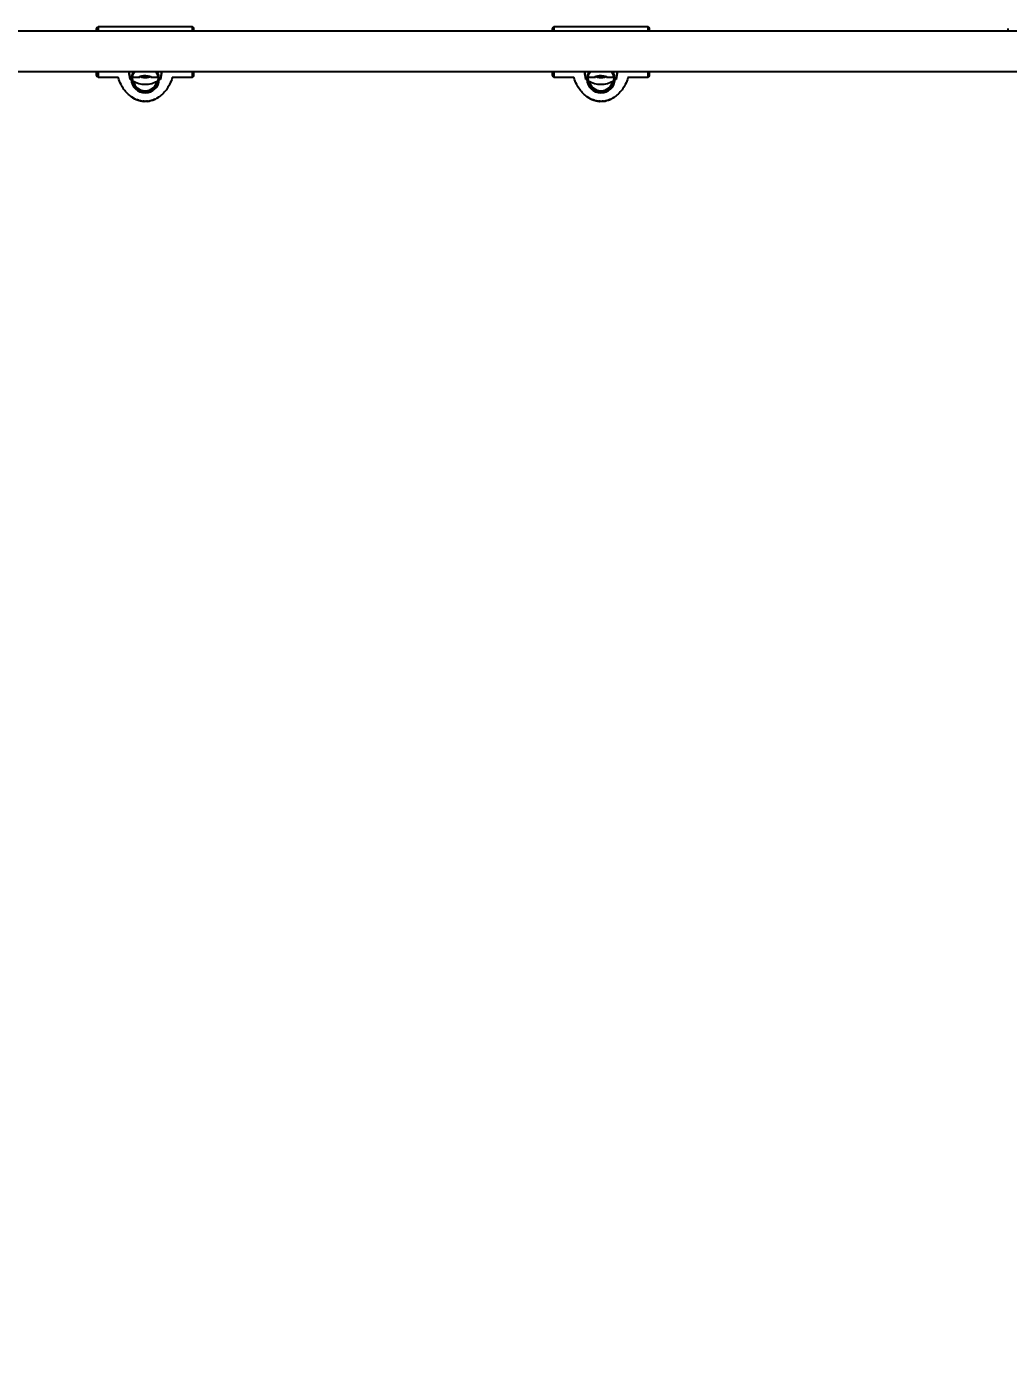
# Model space of a CAD drawing. Header units: millimetres. Extents: x -6755 to 6051, y -4026 to 4737.
# Drawn here: x -1883 to -1237, y -1984 to -1098 of the extents above; entities that cross this region are included whole.
import ezdxf

# ---------------------------------------------------------------- set-up
doc = ezdxf.new("R2010")
doc.units = ezdxf.units.MM
doc.layers.add('DIKOM_РАЗМЕР_ЗОНА', color=7, linetype='Continuous')
doc.layers.add('DIKOM_РАЗМЕР_ОБЪЕКТА', color=7, linetype='Continuous')
doc.styles.add('style1', font='arial.ttf', dxfattribs={"width": 0.8})
doc.dimstyles.new('1-50', dxfattribs={"dimtxt": 300, "dimasz": 200, "dimexe": 100, "dimexo": 0, "dimgap": 100, "dimtad": 1, "dimdec": 0, "dimtxsty": 'style1', "dimcen": 0, "dimclrd": 7, "dimclre": 7, "dimadec": 1, "dimazin": 2, "dimtfac": 1, "dimtdec": 0, "dimtmove": 0, "dimatfit": 3, "dimfxl": 0, "dimlwd": 25, "dimlwe": 18, "dimarcsym": 0})

# ---------------------------------------------------------------- blocks, each defined once
blk = doc.blocks.new('*D9')
at = {"layer": 'Defpoints', "color": 0, "transparency": 16777216}
for p in [(-5255, -1456.99), (3945, -1883.59), (-5255, -2467.29)]:
    blk.add_point(p, dxfattribs=at)
at = {"layer": 'DIKOM_РАЗМЕР_ОБЪЕКТА', "color": 7, "lineweight": 18, "transparency": 16777216}
for p, q in [((-5255, -1456.99), (-5255, -2567.29)), ((3945, -1883.59), (3945, -2567.29))]:
    blk.add_line(p, q, dxfattribs=at)
at = {"layer": 'DIKOM_РАЗМЕР_ОБЪЕКТА', "color": 7, "lineweight": 25, "transparency": 16777216}
blk.add_line((3745, -2467.29), (-5055, -2467.29), dxfattribs=at)
at = {"layer": 'DIKOM_РАЗМЕР_ОБЪЕКТА', "color": 7, "transparency": 16777216}
for points in [[(-5055, -2433.96), (-5055, -2500.63), (-5255, -2467.29)], [(3745, -2433.96), (3745, -2500.63), (3945, -2467.29)]]:
    blk.add_solid(points, dxfattribs=at)
at = {"layer": 'DIKOM_РАЗМЕР_ОБЪЕКТА', "color": 0, "transparency": 16777216, "insert": (-1405.62, -2214.12), "char_height": 300, "attachment_point": 5, "style": 'style1'}
blk.add_mtext('9200', dxfattribs=at)
blk = doc.blocks.new('*D11')
at = {"layer": 'Defpoints', "color": 0, "transparency": 16777216}
for p in [(-6755, -1512.9), (5445, -1512.9), (5445, -3926.5)]:
    blk.add_point(p, dxfattribs=at)
at = {"layer": 'DIKOM_РАЗМЕР_ЗОНА', "color": 7, "lineweight": 18, "transparency": 16777216}
for p, q in [((-6755, -1512.9), (-6755, -4026.5)), ((5445, -1512.9), (5445, -4026.5))]:
    blk.add_line(p, q, dxfattribs=at)
at = {"layer": 'DIKOM_РАЗМЕР_ЗОНА', "color": 7, "lineweight": 25, "transparency": 16777216}
blk.add_line((-6555, -3926.5), (5245, -3926.5), dxfattribs=at)
at = {"layer": 'DIKOM_РАЗМЕР_ЗОНА', "color": 7, "transparency": 16777216}
for points in [[(-6555, -3893.17), (-6555, -3959.83), (-6755, -3926.5)], [(5245, -3893.17), (5245, -3959.83), (5445, -3926.5)]]:
    blk.add_solid(points, dxfattribs=at)
at = {"layer": 'DIKOM_РАЗМЕР_ЗОНА', "color": 0, "transparency": 16777216, "insert": (-417.91, -3673.33), "char_height": 300, "attachment_point": 5, "style": 'style1'}
blk.add_mtext('12200', dxfattribs=at)

msp = doc.modelspace()

# ---------------------------------------------------------------- linework, layer by layer
for p, q in [((-1774, -1098.4), (-1836, -1098.4)), ((-1474, -1098.4), (-1536, -1098.4)), ((-2341, -1100.9), (-969, -1100.9)), ((-969, -1127.9), (-2341, -1127.9)), ((-1836, -1131.4), (-1822.81, -1131.4)), ((-1814.25, -1133.01), (-1814.96, -1133.01)), ((-1814.25, -1133.01), (-1814.96, -1133.01)), ((-1813.49, -1133.01), (-1814.25, -1133.01)), ((-1814.25, -1133.01), (-1813.49, -1133.01)), ((-1813.52, -1133.01), (-1813.52, -1132.18)), ((-1813.49, -1133.01), (-1813.5, -1132.51)), ((-1813.29, -1131.4), (-1808.63, -1131.4)), ((-1807.44, -1131.44), (-1807.9, -1131.4)), ((-1802.1, -1131.4), (-1802.56, -1131.44)), ((-1801.36, -1131.4), (-1796.57, -1131.4)), ((-1796.5, -1132.51), (-1796.51, -1133.01)), ((-1796.51, -1133.01), (-1795.75, -1133.01)), ((-1796.51, -1133.01), (-1795.75, -1133.01)), ((-1795.04, -1133.01), (-1795.75, -1133.01)), ((-1795.04, -1133.01), (-1795.75, -1133.01)), ((-1794.28, -1128.43), (-1795.04, -1133.01)), ((-1787.19, -1131.4), (-1774, -1131.4)), ((-1537, -1130.34), (-1537, -1130.33)), ((-1536, -1131.4), (-1522.81, -1131.4)), ((-1514.25, -1133.01), (-1514.96, -1133.01)), ((-1514.25, -1133.01), (-1514.96, -1133.01)), ((-1513.49, -1133.01), (-1514.25, -1133.01)), ((-1514.25, -1133.01), (-1513.49, -1133.01)), ((-1513.52, -1133.01), (-1513.52, -1132.1)), ((-1513.49, -1133.01), (-1513.5, -1132.51)), ((-1513.29, -1131.4), (-1508.63, -1131.4)), ((-1507.44, -1131.44), (-1507.9, -1131.4)), ((-1502.1, -1131.4), (-1502.56, -1131.44)), ((-1501.36, -1131.4), (-1496.57, -1131.4)), ((-1496.5, -1132.51), (-1496.51, -1133.01)), ((-1496.51, -1133.01), (-1495.75, -1133.01)), ((-1496.51, -1133.01), (-1495.75, -1133.01)), ((-1495.04, -1133.01), (-1495.75, -1133.01)), ((-1495.04, -1133.01), (-1495.75, -1133.01)), ((-1494.28, -1128.43), (-1495.04, -1133.01)), ((-1487.19, -1131.4), (-1474, -1131.4)), ((-1805, -1140.51), (-1805, -1140.51)), ((-1505, -1140.51), (-1505, -1140.51)), ((-1814.17, -1144.35), (-1813.08, -1145.07)), ((-1814.17, -1144.47), (-1814.17, -1144.36)), ((-1814.16, -1144.36), (-1814.07, -1144.41)), ((-1813.95, -1144.53), (-1814.08, -1144.44)), ((-1814.07, -1144.41), (-1813.96, -1144.48)), ((-1813.96, -1144.48), (-1813.87, -1144.54)), ((-1813.87, -1144.58), (-1813.95, -1144.53)), ((-1813.87, -1144.54), (-1812.56, -1145.36)), ((-1813.08, -1145.07), (-1813.87, -1144.58)), ((-1813.08, -1145.07), (-1813.08, -1145.04)), ((-1813.08, -1145.04), (-1813.08, -1145.15)), ((-1813.08, -1145.17), (-1813.08, -1145.05)), ((-1813.08, -1145.18), (-1812.02, -1145.78)), ((-1812.03, -1145.77), (-1813.08, -1145.19)), ((-1812.84, -1145.17), (-1812.84, -1145.29)), ((-1812.84, -1145.29), (-1812.66, -1145.39)), ((-1812.66, -1145.27), (-1812.66, -1145.39)), ((-1812.56, -1145.36), (-1811.86, -1145.74)), ((-1812.26, -1145.51), (-1812.26, -1145.62)), ((-1812.26, -1145.62), (-1812.17, -1145.68)), ((-1812.17, -1145.56), (-1812.17, -1145.68)), ((-1812.06, -1145.63), (-1812.04, -1145.65)), ((-1812.06, -1145.63), (-1812.06, -1145.74)), ((-1812.03, -1145.77), (-1812.03, -1145.66)), ((-1812.03, -1145.66), (-1811.84, -1145.75)), ((-1811.91, -1145.75), (-1812, -1145.7)), ((-1811.86, -1145.74), (-1811.71, -1145.82)), ((-1811.71, -1145.82), (-1811.21, -1146.11)), ((-1811.21, -1146.11), (-1811.02, -1146.22)), ((-1810.94, -1146.28), (-1811.06, -1146.21)), ((-1811.02, -1146.22), (-1810.94, -1146.29)), ((-1810.94, -1146.29), (-1810.94, -1146.28)), ((-1810.94, -1146.28), (-1810.94, -1146.28)), ((-1810.32, -1146.53), (-1810.32, -1146.43)), ((-1810.32, -1146.43), (-1809.23, -1146.79)), ((-1810.12, -1146.48), (-1809.43, -1146.71)), ((-1809.43, -1146.75), (-1810.12, -1146.52)), ((-1809.23, -1146.8), (-1809.23, -1146.9)), ((-1809.23, -1146.9), (-1809.23, -1146.83)), ((-1808.44, -1147.11), (-1808.44, -1147.01)), ((-1808.44, -1147.01), (-1808.24, -1147.03)), ((-1808.24, -1147.03), (-1807.55, -1147.17)), ((-1807.55, -1147.2), (-1808.24, -1147.07)), ((-1807.55, -1147.2), (-1807.55, -1147.2)), ((-1807.35, -1147.22), (-1807.35, -1147.3)), ((-1807.35, -1147.22), (-1807.35, -1147.29)), ((-1807.35, -1147.22), (-1807.35, -1147.3)), ((-1807.35, -1147.3), (-1807.35, -1147.22)), ((-1807.22, -1147.33), (-1806.34, -1147.35)), ((-1806.93, -1147.38), (-1807.21, -1147.33)), ((-1806.7, -1147.41), (-1806.7, -1147.31)), ((-1806.01, -1147.35), (-1804.97, -1147.39)), ((-1805.98, -1147.37), (-1805.98, -1147.47)), ((-1805.98, -1147.4), (-1805.98, -1147.47)), ((-1805.98, -1147.4), (-1805.98, -1147.47)), ((-1805.95, -1147.48), (-1805.69, -1147.5)), ((-1805.75, -1147.36), (-1805.91, -1147.37)), ((-1805.91, -1147.47), (-1805.91, -1147.37)), ((-1805.55, -1147.46), (-1805.91, -1147.47)), ((-1805.55, -1147.46), (-1805.91, -1147.47)), ((-1804.91, -1147.41), (-1804.91, -1147.39)), ((-1803.42, -1147.43), (-1801.9, -1147.18)), ((-1803.4, -1147.32), (-1803.4, -1147.43)), ((-1803.37, -1147.31), (-1803.37, -1147.41)), ((-1803.37, -1147.42), (-1803.37, -1147.41)), ((-1801.94, -1147.19), (-1801.95, -1147.19)), ((-1801.94, -1147.09), (-1801.94, -1147.19)), ((-1801.93, -1147.19), (-1801.93, -1147.09)), ((-1800.87, -1146.93), (-1800.96, -1146.94)), ((-1800.93, -1146.92), (-1800.87, -1146.93)), ((-1800.27, -1146.64), (-1799.38, -1146.31)), ((-1800.27, -1146.74), (-1800.27, -1146.64)), ((-1800.07, -1146.54), (-1799.04, -1146.14)), ((-1799.58, -1146.4), (-1800.07, -1146.58)), ((-1800.07, -1146.58), (-1800.07, -1146.58)), ((-1799.38, -1146.28), (-1799.38, -1146.31)), ((-1799.38, -1146.39), (-1799.38, -1146.28)), ((-1799.38, -1146.28), (-1799.38, -1146.35)), ((-1799.11, -1146.3), (-1799.38, -1146.42)), ((-1799.38, -1146.39), (-1799.38, -1146.34)), ((-1799.38, -1146.39), (-1799.38, -1146.34)), ((-1799.38, -1146.42), (-1799.38, -1146.35)), ((-1799.11, -1146.2), (-1799.33, -1146.26)), ((-1799.33, -1146.26), (-1799.33, -1146.37)), ((-1799.11, -1146.2), (-1798.76, -1146.04)), ((-1798.74, -1146.07), (-1799.11, -1146.3)), ((-1798.79, -1146.06), (-1798.35, -1145.96)), ((-1798.35, -1145.96), (-1798.23, -1145.9)), ((-1798.23, -1145.9), (-1797.79, -1145.57)), ((-1797.47, -1145.51), (-1797.84, -1145.63)), ((-1797.47, -1145.39), (-1797.69, -1145.51)), ((-1797.54, -1145.41), (-1796.51, -1144.79)), ((-1797.47, -1145.39), (-1797.25, -1145.24)), ((-1797.2, -1145.35), (-1797.47, -1145.51)), ((-1797.25, -1145.35), (-1797.25, -1145.24)), ((-1796.31, -1144.68), (-1797.2, -1145.24)), ((-1797.2, -1145.21), (-1797.2, -1145.32)), ((-1796.51, -1144.83), (-1797, -1145.14)), ((-1796.31, -1144.69), (-1796.31, -1144.8)), ((-1514.17, -1144.35), (-1513.08, -1145.07)), ((-1514.17, -1144.47), (-1514.17, -1144.36)), ((-1514.16, -1144.36), (-1514.07, -1144.41)), ((-1513.95, -1144.53), (-1514.08, -1144.44)), ((-1514.07, -1144.41), (-1513.96, -1144.48)), ((-1513.96, -1144.48), (-1513.87, -1144.54)), ((-1513.87, -1144.58), (-1513.95, -1144.53)), ((-1513.87, -1144.54), (-1512.56, -1145.36)), ((-1513.08, -1145.07), (-1513.87, -1144.58)), ((-1513.08, -1145.07), (-1513.08, -1145.04)), ((-1513.08, -1145.04), (-1513.08, -1145.15)), ((-1513.08, -1145.17), (-1513.08, -1145.05)), ((-1513.08, -1145.18), (-1512.02, -1145.78)), ((-1512.03, -1145.77), (-1513.08, -1145.19)), ((-1512.84, -1145.17), (-1512.84, -1145.29)), ((-1512.84, -1145.29), (-1512.66, -1145.39)), ((-1512.66, -1145.27), (-1512.66, -1145.39)), ((-1512.56, -1145.36), (-1511.86, -1145.74)), ((-1512.26, -1145.51), (-1512.26, -1145.62)), ((-1512.26, -1145.62), (-1512.17, -1145.68)), ((-1512.17, -1145.56), (-1512.17, -1145.68)), ((-1512.06, -1145.63), (-1512.04, -1145.65)), ((-1512.06, -1145.63), (-1512.06, -1145.74)), ((-1512.03, -1145.77), (-1512.03, -1145.66)), ((-1512.03, -1145.66), (-1511.84, -1145.75)), ((-1511.91, -1145.75), (-1512.01, -1145.7)), ((-1511.86, -1145.74), (-1511.71, -1145.82)), ((-1511.71, -1145.82), (-1511.21, -1146.11)), ((-1511.21, -1146.11), (-1511.02, -1146.22)), ((-1510.94, -1146.28), (-1511.06, -1146.21)), ((-1511.02, -1146.22), (-1510.94, -1146.29)), ((-1510.94, -1146.29), (-1510.94, -1146.28)), ((-1510.94, -1146.28), (-1510.94, -1146.28)), ((-1510.32, -1146.53), (-1510.32, -1146.43)), ((-1510.32, -1146.43), (-1509.23, -1146.79)), ((-1510.12, -1146.48), (-1509.43, -1146.71)), ((-1509.43, -1146.75), (-1510.12, -1146.52)), ((-1509.23, -1146.8), (-1509.23, -1146.9)), ((-1509.23, -1146.9), (-1509.23, -1146.83)), ((-1508.44, -1147.11), (-1508.44, -1147.01)), ((-1508.44, -1147.01), (-1508.24, -1147.03)), ((-1508.24, -1147.03), (-1507.55, -1147.17)), ((-1507.55, -1147.2), (-1508.24, -1147.07)), ((-1507.55, -1147.2), (-1507.55, -1147.2)), ((-1507.35, -1147.22), (-1507.35, -1147.3)), ((-1507.35, -1147.22), (-1507.35, -1147.29)), ((-1507.35, -1147.22), (-1507.35, -1147.3)), ((-1507.35, -1147.3), (-1507.35, -1147.22)), ((-1507.22, -1147.33), (-1506.34, -1147.35)), ((-1506.93, -1147.38), (-1507.21, -1147.33)), ((-1506.7, -1147.41), (-1506.7, -1147.31)), ((-1506.01, -1147.35), (-1504.97, -1147.39)), ((-1505.98, -1147.37), (-1505.98, -1147.47)), ((-1505.98, -1147.4), (-1505.98, -1147.47)), ((-1505.98, -1147.4), (-1505.98, -1147.47)), ((-1505.95, -1147.48), (-1505.69, -1147.5)), ((-1505.75, -1147.36), (-1505.91, -1147.37)), ((-1505.91, -1147.47), (-1505.91, -1147.37)), ((-1505.55, -1147.46), (-1505.91, -1147.47)), ((-1505.6, -1147.46), (-1505.91, -1147.47)), ((-1504.91, -1147.41), (-1504.91, -1147.39)), ((-1503.42, -1147.43), (-1501.9, -1147.18)), ((-1503.4, -1147.32), (-1503.4, -1147.43)), ((-1503.37, -1147.31), (-1503.37, -1147.41)), ((-1503.37, -1147.42), (-1503.37, -1147.41)), ((-1501.94, -1147.19), (-1501.95, -1147.19)), ((-1501.94, -1147.09), (-1501.94, -1147.19)), ((-1501.93, -1147.19), (-1501.93, -1147.09)), ((-1500.87, -1146.93), (-1500.96, -1146.94)), ((-1500.93, -1146.92), (-1500.87, -1146.93)), ((-1500.27, -1146.64), (-1499.38, -1146.31)), ((-1500.27, -1146.74), (-1500.27, -1146.64)), ((-1500.07, -1146.54), (-1499.04, -1146.14)), ((-1499.58, -1146.4), (-1500.07, -1146.58)), ((-1500.07, -1146.58), (-1500.07, -1146.58)), ((-1499.38, -1146.28), (-1499.38, -1146.31)), ((-1499.38, -1146.39), (-1499.38, -1146.28)), ((-1499.38, -1146.28), (-1499.38, -1146.35)), ((-1499.11, -1146.3), (-1499.38, -1146.42)), ((-1499.38, -1146.39), (-1499.38, -1146.34)), ((-1499.38, -1146.42), (-1499.38, -1146.35)), ((-1499.11, -1146.2), (-1499.33, -1146.26)), ((-1499.33, -1146.26), (-1499.33, -1146.37)), ((-1499.11, -1146.2), (-1498.76, -1146.04)), ((-1498.74, -1146.07), (-1499.11, -1146.3)), ((-1498.79, -1146.06), (-1498.35, -1145.96)), ((-1498.35, -1145.96), (-1498.23, -1145.9)), ((-1498.23, -1145.9), (-1497.79, -1145.57)), ((-1497.47, -1145.51), (-1497.84, -1145.63)), ((-1497.47, -1145.39), (-1497.69, -1145.51)), ((-1497.54, -1145.41), (-1496.51, -1144.79)), ((-1497.47, -1145.39), (-1497.25, -1145.24)), ((-1497.2, -1145.35), (-1497.47, -1145.51)), ((-1497.25, -1145.35), (-1497.25, -1145.24)), ((-1496.31, -1144.68), (-1497.2, -1145.24)), ((-1497.2, -1145.21), (-1497.2, -1145.32)), ((-1496.51, -1144.83), (-1497, -1145.14)), ((-1496.31, -1144.69), (-1496.31, -1144.8))]:
    msp.add_line(p, q)
at = {"flags": 128}
for points in [[(-1836, -1098.4), (-1836, -1098.53), (-1836, -1099.03), (-1836, -1099.89), (-1836, -1100.9)], [(-1774, -1100.9), (-1774, -1099.86), (-1774, -1099.02), (-1774, -1098.53), (-1774, -1098.4)], [(-1536, -1098.4), (-1536, -1098.53), (-1536, -1099.03), (-1536, -1099.89), (-1536, -1100.9)], [(-1474, -1100.9), (-1474, -1099.86), (-1474, -1099.02), (-1474, -1098.53), (-1474, -1098.4)], [(-1837, -1100.9), (-1837, -1100.42), (-1837, -1099.73), (-1837, -1099.42)], [(-1837, -1099.44), (-1837, -1099.47), (-1837, -1099.86), (-1837, -1100.61), (-1837, -1100.9)], [(-1837, -1099.46), (-1837, -1099.46), (-1837, -1100.01), (-1837, -1100.9)], [(-1837, -1100.9), (-1837, -1099.99), (-1837, -1099.47)], [(-1773, -1100.9), (-1773, -1100.42), (-1773, -1099.73), (-1773, -1099.42), (-1773, -1099.44)], [(-1773, -1100.9), (-1773, -1099.99), (-1773, -1099.47), (-1773, -1099.46)], [(-1537, -1100.9), (-1537, -1100.42), (-1537, -1099.73), (-1537, -1099.42)], [(-1537, -1099.44), (-1537, -1099.47), (-1537, -1099.86), (-1537, -1100.61), (-1537, -1100.9)], [(-1537, -1099.46), (-1537, -1099.46), (-1537, -1100.01), (-1537, -1100.9)], [(-1537, -1100.9), (-1537, -1099.99), (-1537, -1099.47)], [(-1473, -1100.9), (-1473, -1100.42), (-1473, -1099.73), (-1473, -1099.42), (-1473, -1099.44)], [(-1473, -1100.9), (-1473, -1099.99), (-1473, -1099.47), (-1473, -1099.46)], [(-1237, -1100.9), (-1237, -1100.42), (-1237, -1099.73), (-1237, -1099.42)], [(-1837, -1127.9), (-1837, -1128.06), (-1837, -1129.18), (-1837, -1129.94), (-1837, -1130.33), (-1837, -1130.36)], [(-1837, -1130.37), (-1837, -1130.06), (-1837, -1129.37), (-1837, -1128.31), (-1837, -1127.9)], [(-1837, -1127.9), (-1837, -1128.62), (-1837, -1129.79), (-1837, -1130.34), (-1837, -1130.33)], [(-1836, -1127.9), (-1836, -1128.37), (-1836, -1129.63), (-1836, -1130.57), (-1836, -1131.16), (-1836, -1131.39), (-1836, -1131.4)], [(-1815.81, -1127.9), (-1815.42, -1130.27), (-1814.96, -1133.01)], [(-1814.96, -1133.01), (-1815.41, -1130.31), (-1815.81, -1127.9)], [(-1813.5, -1132.51), (-1812.89, -1129.36), (-1811.95, -1127.9)], [(-1808.17, -1131.37), (-1808.8, -1131.39), (-1809, -1131.32), (-1808.78, -1131.15), (-1808.16, -1130.9), (-1807.17, -1130.66), (-1805.92, -1130.49), (-1804.59, -1130.46), (-1803.33, -1130.57), (-1802.25, -1130.79), (-1801.44, -1131.05), (-1801.04, -1131.26), (-1801, -1131.32), (-1801.22, -1131.39), (-1801.83, -1131.37)], [(-1798.05, -1127.9), (-1797.11, -1129.36), (-1796.5, -1132.51)], [(-1795.04, -1133.01), (-1794.59, -1130.31), (-1794.19, -1127.9)], [(-1794.19, -1127.9), (-1794.58, -1130.27), (-1795.04, -1133.01)], [(-1774, -1131.4), (-1774, -1131.39), (-1774, -1131.16), (-1774, -1130.56), (-1774, -1129.61), (-1774, -1128.33), (-1774, -1127.9)], [(-1773, -1130.33), (-1773, -1130.33), (-1773, -1129.8), (-1773, -1128.7), (-1773, -1127.9)], [(-1773, -1130.36), (-1773, -1130.37), (-1773, -1130.06), (-1773, -1129.37), (-1773, -1128.31), (-1773, -1127.9)], [(-1537, -1127.9), (-1537, -1128.06), (-1537, -1129.18), (-1537, -1129.94), (-1537, -1130.33), (-1537, -1130.36)], [(-1537, -1130.37), (-1537, -1130.06), (-1537, -1129.37), (-1537, -1128.31), (-1537, -1127.9)], [(-1536, -1127.9), (-1536, -1128.37), (-1536, -1129.63), (-1536, -1130.57), (-1536, -1131.16), (-1536, -1131.39), (-1536, -1131.4)], [(-1515.81, -1127.9), (-1515.42, -1130.27), (-1514.96, -1133.01)], [(-1514.96, -1133.01), (-1515.41, -1130.31), (-1515.81, -1127.9)], [(-1513.5, -1132.51), (-1512.89, -1129.36), (-1511.95, -1127.9)], [(-1508.17, -1131.37), (-1508.8, -1131.39), (-1509, -1131.32), (-1508.78, -1131.15), (-1508.16, -1130.9), (-1507.17, -1130.66), (-1505.92, -1130.49), (-1504.59, -1130.46), (-1503.33, -1130.57), (-1502.25, -1130.79), (-1501.44, -1131.05), (-1501.04, -1131.26), (-1501, -1131.32), (-1501.22, -1131.39), (-1501.83, -1131.37)], [(-1498.05, -1127.9), (-1497.11, -1129.36), (-1496.5, -1132.51)], [(-1495.04, -1133.01), (-1494.59, -1130.31), (-1494.19, -1127.9)], [(-1494.19, -1127.9), (-1494.58, -1130.27), (-1495.04, -1133.01)], [(-1474, -1131.4), (-1474, -1131.39), (-1474, -1131.16), (-1474, -1130.56), (-1474, -1129.61), (-1474, -1128.33), (-1474, -1127.9)], [(-1473, -1130.37), (-1473, -1130.06), (-1473, -1129.37), (-1473, -1128.31), (-1473, -1127.9)], [(-1473, -1130.33), (-1473, -1130.33), (-1473, -1129.8), (-1473, -1128.7), (-1473, -1127.9)], [(-1814.17, -1144.36), (-1814.17, -1144.35), (-1814.16, -1144.36)], [(-1814.08, -1144.44), (-1814.13, -1144.41), (-1814.16, -1144.39)], [(-1813.08, -1145.15), (-1813.08, -1145.17), (-1813.08, -1145.18), (-1813.08, -1145.18)], [(-1813.08, -1145.15), (-1813.08, -1145.17), (-1813.08, -1145.18), (-1813.08, -1145.18)], [(-1813.08, -1145.15), (-1813.08, -1145.17), (-1813.08, -1145.18), (-1813.08, -1145.19)], [(-1813.08, -1145.19), (-1813.08, -1145.18), (-1813.08, -1145.17)], [(-1812.66, -1145.39), (-1812.37, -1145.56), (-1812.26, -1145.62)], [(-1812.17, -1145.68), (-1812.08, -1145.74), (-1812.06, -1145.74)], [(-1812.06, -1145.74), (-1812.03, -1145.77), (-1812.03, -1145.77)], [(-1806.14, -1147.4), (-1806.42, -1147.42), (-1806.7, -1147.41)], [(-1805.98, -1147.4), (-1806.06, -1147.4), (-1806.14, -1147.4)], [(-1805.91, -1147.37), (-1805.96, -1147.37), (-1805.98, -1147.37), (-1805.98, -1147.37)], [(-1805.91, -1147.47), (-1805.96, -1147.47), (-1805.98, -1147.47), (-1805.97, -1147.47), (-1805.95, -1147.48)], [(-1804.91, -1147.41), (-1805.41, -1147.45), (-1805.91, -1147.47)], [(-1804.97, -1147.39), (-1804.94, -1147.39), (-1804.91, -1147.39), (-1804.89, -1147.39), (-1804.88, -1147.4), (-1804.88, -1147.4), (-1804.89, -1147.4), (-1804.91, -1147.41)], [(-1804.47, -1147.5), (-1804.47, -1147.5), (-1804.4, -1147.48)], [(-1804.4, -1147.49), (-1804.44, -1147.5), (-1804.47, -1147.5)], [(-1803.43, -1147.31), (-1802.49, -1147.17), (-1801.98, -1147.08)], [(-1803.37, -1147.41), (-1803.28, -1147.39), (-1803.2, -1147.37)], [(-1803.2, -1147.37), (-1803.02, -1147.34), (-1802.93, -1147.33)], [(-1802.93, -1147.33), (-1802.69, -1147.29), (-1802.51, -1147.26)], [(-1802.51, -1147.26), (-1802.25, -1147.22), (-1802.13, -1147.2)], [(-1802.13, -1147.2), (-1801.99, -1147.19), (-1801.94, -1147.19)], [(-1800.96, -1146.94), (-1801.24, -1146.99), (-1801.66, -1147.06), (-1801.97, -1147.11)], [(-1799.38, -1146.42), (-1799.38, -1146.41), (-1799.38, -1146.4), (-1799.38, -1146.39)], [(-1797.2, -1145.35), (-1797.2, -1145.35), (-1797.2, -1145.34), (-1797.2, -1145.32)], [(-1796.51, -1144.79), (-1796.42, -1144.74), (-1796.37, -1144.71), (-1796.33, -1144.69), (-1796.31, -1144.69), (-1796.31, -1144.69)], [(-1514.17, -1144.36), (-1514.17, -1144.35), (-1514.16, -1144.36)], [(-1514.08, -1144.44), (-1514.13, -1144.41), (-1514.16, -1144.39)], [(-1513.08, -1145.15), (-1513.08, -1145.17), (-1513.08, -1145.18), (-1513.08, -1145.18)], [(-1513.08, -1145.15), (-1513.08, -1145.17), (-1513.08, -1145.18), (-1513.08, -1145.19)], [(-1513.08, -1145.19), (-1513.08, -1145.18), (-1513.08, -1145.17)], [(-1512.66, -1145.39), (-1512.37, -1145.56), (-1512.26, -1145.62)], [(-1512.17, -1145.68), (-1512.08, -1145.74), (-1512.06, -1145.74)], [(-1512.06, -1145.74), (-1512.03, -1145.77), (-1512.03, -1145.77)], [(-1506.14, -1147.4), (-1506.42, -1147.42), (-1506.7, -1147.41)], [(-1505.98, -1147.4), (-1506.06, -1147.4), (-1506.14, -1147.4)], [(-1505.91, -1147.37), (-1505.96, -1147.37), (-1505.98, -1147.37), (-1505.98, -1147.37)], [(-1505.91, -1147.47), (-1505.96, -1147.47), (-1505.98, -1147.47), (-1505.97, -1147.47), (-1505.95, -1147.48)], [(-1504.91, -1147.41), (-1505.41, -1147.45), (-1505.91, -1147.47)], [(-1504.97, -1147.39), (-1504.94, -1147.39), (-1504.91, -1147.39), (-1504.89, -1147.39), (-1504.88, -1147.4), (-1504.88, -1147.4), (-1504.89, -1147.4), (-1504.91, -1147.41)], [(-1504.47, -1147.5), (-1504.47, -1147.5), (-1504.4, -1147.48)], [(-1504.4, -1147.49), (-1504.44, -1147.5), (-1504.47, -1147.5)], [(-1503.43, -1147.31), (-1502.49, -1147.17), (-1501.98, -1147.08)], [(-1503.37, -1147.41), (-1503.28, -1147.39), (-1503.2, -1147.37)], [(-1503.2, -1147.37), (-1503.02, -1147.34), (-1502.93, -1147.33)], [(-1502.93, -1147.33), (-1502.69, -1147.29), (-1502.51, -1147.26)], [(-1502.51, -1147.26), (-1502.25, -1147.22), (-1502.13, -1147.2)], [(-1502.13, -1147.2), (-1501.99, -1147.19), (-1501.94, -1147.19)], [(-1500.96, -1146.94), (-1501.24, -1146.99), (-1501.66, -1147.06), (-1501.97, -1147.11)], [(-1499.38, -1146.42), (-1499.38, -1146.41), (-1499.38, -1146.4), (-1499.38, -1146.39)], [(-1497.2, -1145.35), (-1497.2, -1145.35), (-1497.2, -1145.34), (-1497.2, -1145.32)], [(-1496.51, -1144.79), (-1496.42, -1144.74), (-1496.37, -1144.71), (-1496.33, -1144.69), (-1496.31, -1144.69), (-1496.31, -1144.69)]]:
    msp.add_lwpolyline(points, dxfattribs=at)
for centre, radius, start, end in [((-1836, -1099.4), 1, 90, 180), ((-1774, -1099.4), 1, 0, 90), ((-1774, -1099.4), 1, 0, 90), ((-1536, -1099.4), 1, 90, 180), ((-1536, -1099.4), 1, 90, 180), ((-1474, -1099.4), 1, 0, 90), ((-1474, -1099.4), 1, 0, 90), ((-1836, -1130.4), 1, 180, 270), ((-1805.14, -1132.69), 9.11, 148.24522, 182.08029), ((-1805, -1132.59), 9.26, 182.63444, 357.36321), ((-1805, -1132.51), 8.5, 183.37231, 356.62771), ((-1805, -1119.58), 16.57, 239.51755, 300.20926), ((-1808.05, -1133.86), 2.49, 75.64975, 92.78921), ((-1805, -1120.07), 11.63, 257.9166, 282.08447), ((-1801.95, -1133.86), 2.49, 87.21079, 104.35024), ((-1804.84, -1132.69), 9.09, 357.94652, 31.79285), ((-1774, -1130.4), 1, 270, 0), ((-1536, -1130.4), 1, 180, 270), ((-1536, -1130.4), 1, 180, 270), ((-1505.14, -1132.69), 9.11, 148.24522, 182.08029), ((-1505, -1132.59), 9.26, 182.63444, 357.36321), ((-1505, -1132.51), 8.5, 183.37231, 356.62771), ((-1505, -1119.58), 16.57, 239.51734, 300.20903), ((-1508.05, -1133.86), 2.49, 75.64975, 92.78921), ((-1505, -1120.07), 11.63, 257.9166, 282.08447), ((-1501.95, -1133.86), 2.49, 87.21079, 104.35025), ((-1504.84, -1132.69), 9.09, 357.94652, 31.79285), ((-1474, -1130.4), 1, 270, 0), ((-1805, -1132.51), 8, 192.04183, 347.9579), ((-1805, -1132.51), 8, 192.04219, 270.00094), ((-1805.01, -1132.46), 8, 192.50447, 270.03955), ((-1805, -1132.46), 8, 269.97563, 347.4855), ((-1505, -1132.51), 8, 192.04189, 347.95777), ((-1505, -1132.51), 8, 192.04175, 270.00094), ((-1505.01, -1132.46), 8, 192.50429, 270.03955), ((-1505, -1132.46), 8, 269.97563, 347.4856), ((-1814.12, -1147.38), 2.46, 58.38844, 64.8886), ((-1754.1, -1040.78), 119.84, 241.15877, 241.61868), ((-1810.39, -1147.13), 0.711, 67.2551, 83.95782), ((-1810.38, -1147.11), 0.649, 65.64433, 84.01752), ((-1809.46, -1147.08), 0.37, 51.58119, 85.37317), ((-1809.66, -1147.63), 0.91, 61.76379, 75.20333), ((-1808.41, -1147.61), 0.603, 73.4134, 92.48397), ((-1808.42, -1147.67), 0.636, 73.11934, 91.38332), ((-1807.54, -1147.52), 0.358, 58.58828, 92.12984), ((-1807.65, -1148), 0.805, 68.22112, 82.74985), ((-1807.15, -1146.5), 0.83, 255.87642, 264.99111), ((-1806.3, -1143.14), 4.29, 261.57132, 264.65536), ((-1806.27, -1151.41), 4.07, 86.2864, 90.94029), ((-1800.62, -1166.88), 19.77, 98.19426, 101.02239), ((-1801.83, -1161.89), 14.62, 96.6918, 100.10228), ((-1799.52, -1159.46), 12.62, 96.4153, 101.22211), ((-1799.89, -1147.2), 0.681, 104.76456, 123.27127), ((-1800.01, -1147.01), 0.435, 98.31753, 126.74836), ((-1799.17, -1147.38), 1.06, 101.43314, 112.67963), ((-1799.22, -1146.61), 0.366, 108.10872, 116.53207), ((-1799.22, -1146.71), 0.358, 107.86191, 116.47282), ((-1799.48, -1145.42), 0.961, 279.14825, 293.23063), ((-1798.58, -1147.06), 1.02, 101.77573, 116.66131), ((-1796.5, -1147.3), 2.15, 118.70581, 126.61145), ((-1798.24, -1144.17), 1.55, 299.68717, 309.92758), ((-1797.01, -1145.6), 0.433, 116.22765, 123.84634), ((-1797.01, -1145.71), 0.434, 116.05086, 123.6365), ((-1796.58, -1145.97), 0.934, 116.766, 131.63775), ((-1796, -1145.52), 0.852, 111.21419, 126.6956), ((-1514.12, -1147.38), 2.46, 58.38843, 64.8886), ((-1454.1, -1040.78), 119.84, 241.15877, 241.61868), ((-1510.39, -1147.13), 0.711, 67.25511, 83.95781), ((-1510.38, -1147.11), 0.649, 65.64433, 84.01751), ((-1509.46, -1147.08), 0.37, 51.58119, 85.37318), ((-1509.66, -1147.63), 0.91, 61.76379, 75.20333), ((-1508.41, -1147.61), 0.603, 73.41339, 92.48398), ((-1508.42, -1147.67), 0.636, 73.11933, 91.38332), ((-1507.54, -1147.52), 0.358, 58.58821, 92.12992), ((-1507.65, -1148), 0.805, 68.22112, 82.74986), ((-1507.15, -1146.5), 0.83, 255.87643, 264.9911), ((-1506.3, -1143.14), 4.29, 261.57132, 264.65537), ((-1506.27, -1151.41), 4.07, 86.2864, 90.94029), ((-1500.62, -1166.88), 19.77, 98.19426, 101.02239), ((-1501.83, -1161.89), 14.62, 96.6918, 100.10228), ((-1499.52, -1159.46), 12.62, 96.4153, 101.22211), ((-1499.89, -1147.2), 0.681, 104.76457, 123.27126), ((-1500.01, -1147.01), 0.435, 98.31752, 126.74837), ((-1499.17, -1147.38), 1.06, 101.43315, 112.67962), ((-1499.22, -1146.61), 0.366, 108.10875, 116.53214), ((-1499.22, -1146.71), 0.358, 107.86184, 116.47281), ((-1499.48, -1145.42), 0.961, 279.14824, 293.23065), ((-1498.58, -1147.06), 1.02, 101.77573, 116.66131), ((-1496.5, -1147.3), 2.15, 118.70581, 126.61145), ((-1498.24, -1144.17), 1.55, 299.68718, 309.92757), ((-1497.01, -1145.6), 0.433, 116.22776, 123.84618), ((-1497.01, -1145.71), 0.434, 116.0508, 123.63652), ((-1496.58, -1145.97), 0.934, 116.76599, 131.63777), ((-1496, -1145.52), 0.852, 111.21418, 126.6956)]:
    msp.add_arc(centre, radius, start, end)
for points, knots in [([(-1814.17, -1144.47), (-1815.04, -1143.78), (-1816.85, -1142.34), (-1819.12, -1139.57), (-1821.16, -1136.08), (-1822.42, -1133.29), (-1822.78, -1131.56), (-1822.81, -1131.4)], [0, 0, 0, 0, 0.208819, 0.432473, 0.668515, 0.967799, 1, 1, 1, 1]), ([(-1787.19, -1131.4), (-1787.22, -1131.56), (-1787.58, -1133.29), (-1788.87, -1136.15), (-1790.99, -1139.75), (-1793.43, -1142.65), (-1795.38, -1144.1), (-1796.31, -1144.8)], [0, 0, 0, 0, 0.031069, 0.319839, 0.56109, 0.788687, 1, 1, 1, 1]), ([(-1514.17, -1144.47), (-1515.04, -1143.78), (-1516.85, -1142.34), (-1519.12, -1139.57), (-1521.16, -1136.08), (-1522.42, -1133.29), (-1522.78, -1131.56), (-1522.81, -1131.4)], [0, 0, 0, 0, 0.208819, 0.432473, 0.668515, 0.967799, 1, 1, 1, 1]), ([(-1487.19, -1131.4), (-1487.22, -1131.56), (-1487.58, -1133.29), (-1488.87, -1136.15), (-1490.99, -1139.75), (-1493.43, -1142.65), (-1495.38, -1144.1), (-1496.31, -1144.8)], [0, 0, 0, 0, 0.031069, 0.319839, 0.56109, 0.788687, 1, 1, 1, 1])]:
    msp.add_open_spline(points, degree=3, knots=knots)
for points in [[(-1810.32, -1146.53), (-1810.94, -1146.29)], [(-1808.44, -1147.11), (-1809.23, -1146.9)], [(-1805, -1147.51), (-1805.69, -1147.5)], [(-1804.47, -1147.5), (-1805, -1147.51)], [(-1800.27, -1146.74), (-1800.87, -1146.93)], [(-1510.32, -1146.53), (-1510.94, -1146.29)], [(-1508.44, -1147.11), (-1509.23, -1146.9)], [(-1505, -1147.51), (-1505.69, -1147.5)], [(-1504.47, -1147.5), (-1505, -1147.51)], [(-1500.27, -1146.74), (-1500.87, -1146.93)]]:
    msp.add_open_spline(points, degree=1)

# ---------------------------------------------------------------- dimensions: what is measured, and where the dimension line sits
at = {"layer": 'DIKOM_РАЗМЕР_ЗОНА'}
dim = msp.add_linear_dim(base=(5445, -3926.5), p1=(-6755, -1512.9), p2=(5445, -1512.9), dimstyle='1-50', dxfattribs=at)
dim.commit()
dim.dimension.update_dxf_attribs({"geometry": '*D11', "text_midpoint": (-417.91, -3926.5), "dimtype": 160})
at = {"layer": 'DIKOM_РАЗМЕР_ОБЪЕКТА'}
dim = msp.add_linear_dim(base=(-5255, -2467.29), p1=(3945, -1883.59), p2=(-5255, -1456.99), dimstyle='1-50', dxfattribs=at)
dim.commit()
dim.dimension.update_dxf_attribs({"geometry": '*D9', "text_midpoint": (-1405.62, -2467.29), "dimtype": 160})

doc.saveas('drawing.dxf')
